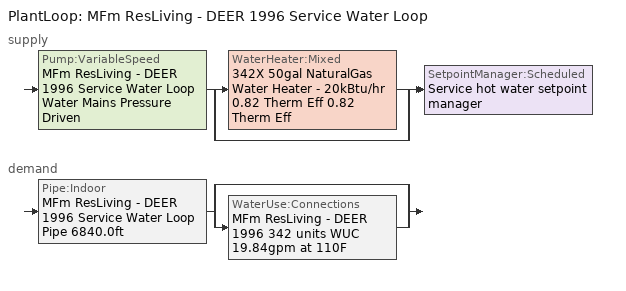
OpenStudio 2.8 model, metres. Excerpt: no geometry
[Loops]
PlantLoop 'MFm ResLiving - DEER 1996 Service Water Loop'
 supply: Pump:VariableSpeed 'MFm ResLiving - DEER 1996 Service Water Loop Water Mains Pressure Driven' > split
  | WaterHeater:Mixed '342X 50gal NaturalGas Water Heater - 20kBtu/hr 0.82 Therm Eff 0.82 Therm Eff'
  | bypass
  join > SetpointManager:Scheduled 'Service hot water setpoint manager'
 demand: Pipe:Indoor 'MFm ResLiving - DEER 1996 Service Water Loop Pipe 6840.0ft' > split
  | bypass
  | WaterUse:Connections 'MFm ResLiving - DEER 1996 342 units WUC 19.84gpm at 110F'
[Construction]
Uninsulated copper pipe 0.75in type L: Copper pipe 0.75in type L
[Material]
Copper pipe 0.75in type L: Roughness=Smooth; Thickness {m}=0.001143; Conductivity {W/m-K}=386; Density {kg/m3}=8906.27; Specific Heat {J/kg-K}=385.1856; Thermal Absorptance=0.9; Solar Absorptance=0.7; Visible Absorptance=0.7
[WaterUse:Connections]
MFm ResLiving - DEER 1996 342 units WUC 19.84gpm at 110F: Water Use Equipment Name 1=MFm ResLiving - DEER 1996 342 units Service Water Use 19.84gpm at 110F
[WaterUse:Equipment:Definition]
MFm ResLiving - DEER 1996 342 units Service Water Use Def 19.84gpm: Peak Flow Rate {m3/s}=0.00125146; Target Temperature Schedule=Mixed Water At Faucet Temp - 110F; Sensible Fraction Schedule=Fraction Sensible - 0.2; Latent Fraction Schedule=Fraction Latent - 0.05
[WaterUse:Equipment]
MFm ResLiving - DEER 1996 342 units Service Water Use 19.84gpm at 110F: Water Use Equipment Definition=MFm ResLiving - DEER 1996 342 units Service Water Use Def 19.84gpm; Flow Rate Fraction Schedule=ApartmentMidRise APT_DHW_SCH
[PlantLoop]
MFm ResLiving - DEER 1996 Service Water Loop: Glycol Concentration=0; Maximum Loop Temperature {C}=60; Minimum Loop Temperature {C}=10; Plant Loop Volume {m3}=Autocalculate; Load Distribution Scheme=Optimal
[Sizing:Plant]
MFm ResLiving - DEER 1996 Service Water Loop: Loop Type=Heating; Design Loop Exit Temperature {C}=43.3333; Loop Design Temperature Difference {deltaC}=5; Sizing Option=NonCoincident; Zone Timesteps in Averaging Window=1; Coincident Sizing Factor Mode=None
[SetpointManager:Scheduled]
Service hot water setpoint manager: Control Variable=Temperature; Schedule=Service Water Loop Temp - 110F
[Pump:VariableSpeed]
MFm ResLiving - DEER 1996 Service Water Loop Water Mains Pressure Driven: Rated Pump Head {Pa}=0.001; Motor Efficiency=0.84; Pump Control Type=Continuous; Skin Loss Radiative Fraction=0.5; Design Power Sizing Method=PowerPerFlowPerPressure; Design Electric Power per Unit Flow Rate {W/(m3/s)}=348701.1; Design Shaft Power per Unit Flow Rate per Unit Head {W-s/m3-Pa}=1.28205; Design Minimum Flow Rate Fraction=0
[WaterHeater:Mixed]
342X 50gal NaturalGas Water Heater - 20kBtu/hr 0.82 Therm Eff 0.82 Therm Eff: Tank Volume {m3}=64.7305; Setpoint Temperature Schedule=Service Water Loop Temp - 110F; Deadband Temperature Difference {deltaC}=2; Maximum Temperature Limit {C}=43.3333; Heater Control Type=Cycle; Heater Maximum Capacity {W}=2.00461e+06; Heater Fuel Type=NaturalGas; Heater Thermal Efficiency=0.82; Off Cycle Parasitic Fuel Consumption Rate {W}=0; Off Cycle Parasitic Fuel Type=NaturalGas; Off Cycle Parasitic Heat Fraction to Tank=0; On Cycle Parasitic Fuel Consumption Rate {W}=0; On Cycle Parasitic Fuel Type=NaturalGas; On Cycle Parasitic Heat Fraction to Tank=0; Ambient Temperature Indicator=Schedule; Ambient Temperature Schedule=Water Heater Ambient Temp Schedule - 70f; Off Cycle Loss Coefficient to Ambient Temperature {W/K}=2.5127; On Cycle Loss Coefficient to Ambient Temperature {W/K}=2.5127; Use Side Effectiveness=1; Source Side Effectiveness=1; Use Side Design Flow Rate {m3/s}=autosize; Source Side Design Flow Rate {m3/s}=autosize; Indirect Water Heating Recovery Time {hr}=1.5; Source Side Flow Control Mode=IndirectHeatPrimarySetpoint
[Pipe:Indoor]
MFm ResLiving - DEER 1996 Service Water Loop Pipe 6840.0ft: Construction=Uninsulated copper pipe 0.75in type L; Environment Type=Schedule; Ambient Temperature Schedule=MFm ResLiving - DEER 1996 Service Water Loop Piping Air Temp - 70F; Ambient Air Velocity Schedule=MFm ResLiving - DEER 1996 Service Water Loop Piping Air Velocity - 0.67mph; Pipe Inside Diameter {m}=0.019939; Pipe Length {m}=2084.832
[Schedule:Ruleset]
ApartmentMidRise APT_DHW_SCH: Default Day Schedule=ApartmentMidRise APT_DHW_SCH Default; Summer Design Day Schedule=ApartmentMidRise APT_DHW_SCH Summer Design Day; Winter Design Day Schedule=ApartmentMidRise APT_DHW_SCH Winter Design Day
Fraction Sensible - 0.2: Default Day Schedule=Fraction Sensible - 0.2 Default
Fraction Latent - 0.05: Default Day Schedule=Fraction Latent - 0.05 Default
Mixed Water At Faucet Temp - 110F: Default Day Schedule=Mixed Water At Faucet Temp - 110F Default
Service Water Loop Temp - 110F: Default Day Schedule=Service Water Loop Temp - 110F Default
Water Heater Ambient Temp Schedule - 70f: Default Day Schedule=Water Heater Ambient Temp Schedule - 70f Default
MFm ResLiving - DEER 1996 Service Water Loop Piping Air Temp - 70F: Default Day Schedule=MFm ResLiving - DEER 1996 Service Water Loop Piping Air Temp - 70F Default
MFm ResLiving - DEER 1996 Service Water Loop Piping Air Velocity - 0.67mph: Default Day Schedule=MFm ResLiving - DEER 1996 Service Water Loop Piping Air Velocity - 0.67mph Default
[Schedule:Day]
ApartmentMidRise APT_DHW_SCH Default: Yes, 0, 15, 0.685, 0, 30, 0.6475, 0, 45, 0.61, 1, 0, 0.605, 1, 15, 0.6, 1, 30, 0.595, 1, 45, 0.59, 2, 0, 0.585, 2, 15, 0.58, 2, 30, 0.575, 2, 45, 0.57, 3, 0, 0.565, 3, 15, 0.56, 3, 30, 0.555, 3, 45, 0.55, 4, 0, 0.545, 4, 15, 0.54, 4, 30, 0.535, 4, 45, 0.53, 5, 0, 0.515, 5, 15, 0.5, 5, 30, 0.485, 5, 45, 0.47, 6, 0, 0.455, 6, 15, 0.44, 6, 30, 0.425, 6, 45, 0.41, 7, 0, 0.425, 7, 15, 0.44, 7, 30, 0.455, 7, 45, 0.47, 8, 0, 0.49, 8, 15, 0.51, 8, 30, 0.53, 8, 45, 0.55, 9, 0, 0.595, 9, 15, 0.64, 9, 30, 0.685, 9, 45, 0.73, 10, 0, 0.7625, 10, 15, 0.795, 10, 30, 0.8275, 10, 45, 0.86, 11, 0, 0.85, 11, 15, 0.84, 11, 30, 0.83, 11, 45, 0.82, 12, 0, 0.796667, 12, 15, 0.773333, 12, 30, 0.75, 12, 45, 0.583333, 13, 0, 0.556667, 13, 15, 0.53, 13, 30, 0.47, 13, 45, 0.41, 14, 0, 0.35, 14, 15, 0.29, 14, 30, 0.2375, 14, 45, 0.185, 15, 0, 0.1325, 15, 15, 0.08, 15, 30, 0.07, 15, 45, 0.06, 16, 0, 0.05, 16, 15, 0.04, 16, 30, 0.0325, 16, 45, 0.025, 17, 0, 0.0175, 17, 15, 0.01, 18, 0, 0.01, 18, 15, 0.116667, 18, 30, 0.193333, 18, 45, 0.27, 19, 0, 0.4375, 19, 15, 0.605, 19, 30, 0.7725, 19, 45, 0.94, 20, 0, 0.955, 20, 15, 0.97, 20, 30, 0.985, 20, 45, 1, 21, 0, 0.99, 21, 15, 0.98, 21, 30, 0.97, 21, 45, 0.96, 22, 0, 0.93, 22, 15, 0.9, 22, 30, 0.87, 22, 45, 0.84, 23, 0, 0.82, 23, 15, 0.8, 23, 30, 0.78, 23, 45, 0.76, 24, 0, 0.7225
ApartmentMidRise APT_DHW_SCH Winter Design Day; ApartmentMidRise APT_DHW_SCH Summer Design Day: 1, 0, 0.08, 2, 0, 0.04, 4, 0, 0.01, 5, 0, 0.04, 6, 0, 0.27, 7, 0, 0.94, 8, 0, 1, 9, 0, 0.96, 10, 0, 0.84, 11, 0, 0.76, 12, 0, 0.61, 13, 0, 0.53, 14, 0, 0.47, 15, 0, 0.41, 16, 0, 0.47, 17, 0, 0.55, 18, 0, 0.73, 19, 0, 0.86, 20, 0, 0.82, 21, 0, 0.75, 22, 0, 0.61, 23, 0, 0.53, 24, 0, 0.29
Fraction Sensible - 0.2 Default: 24, 0, 0.2
Fraction Latent - 0.05 Default: 24, 0, 0.05
Mixed Water At Faucet Temp - 110F Default; Service Water Loop Temp - 110F Default: 24, 0, 43.3333
Water Heater Ambient Temp Schedule - 70f Default; MFm ResLiving - DEER 1996 Service Water Loop Piping Air Temp - 70F Default: 24, 0, 21.1111
MFm ResLiving - DEER 1996 Service Water Loop Piping Air Velocity - 0.67mph Default: 24, 0, 0.3
